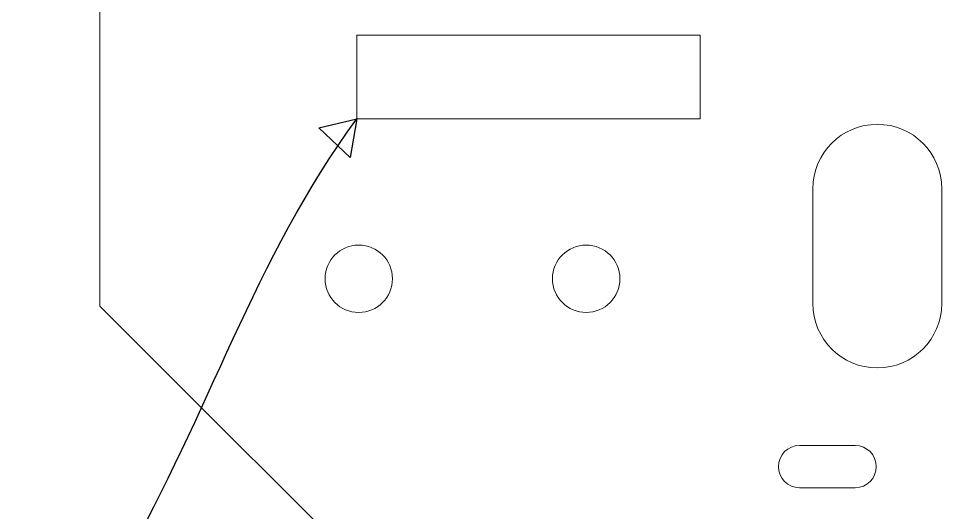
# Model space of a CAD drawing. Header units: inches. Extents: x -12 to 12, y -7.2 to 7.2.
# Drawn here: x 7.155 to 9.836, y -1.58 to -0.152 of the extents above; entities that cross this region are included whole.
import ezdxf

# ---------------------------------------------------------------- set-up
doc = ezdxf.new("R2010")
doc.units = ezdxf.units.IN
doc.header["$MEASUREMENT"] = 0
doc.layers.add('Layer 1', color=7, linetype='Continuous')

msp = doc.modelspace()

# ---------------------------------------------------------------- linework, layer by layer
at = {"layer": 'Layer 1', "lineweight": 20}
for points, knots in [([(8.3825, 6.4331), (8.3825, 6.4331), (7.3904, 5.441), (7.3904, 5.441), (7.3904, 5.441), (7.3904, 5.441), (7.3904, -0.9835), (7.3904, -0.9835), (7.3904, -0.9835), (7.3904, -0.9835), (8.2787, -1.8718), (8.2787, -1.8718), (8.2787, -1.8718), (8.332, -1.994), (8.454, -2.0796), (8.5959, -2.0796), (8.5959, -2.0796), (8.6928, -2.0796), (8.7803, -2.0397), (8.8431, -1.9755), (8.8431, -1.9755), (8.8431, -1.9755), (11.3898, -1.9749), (11.3898, -1.9749), (11.3898, -1.9749), (11.4526, -2.0395), (11.5404, -2.0796), (11.6375, -2.0796), (11.6375, -2.0796), (11.7342, -2.0796), (11.8215, -2.04), (11.8843, -1.9761), (11.8843, -1.9761), (11.9458, -1.9137), (11.9837, -1.828), (11.9837, -1.7335), (11.9837, -1.7335), (11.9837, -1.6381), (11.8831, -1.5776), (11.8826, -1.4892), (11.8826, -1.4892), (11.8826, -1.4892), (11.8825, -1.4891), (11.8825, -1.4891), (11.8825, -1.4891), (11.8825, -1.4891), (11.8825, 5.441), (11.8825, 5.441), (11.8825, 5.441), (11.8825, 5.441), (10.8903, 6.4331), (10.8903, 6.4331), (10.8903, 6.4331), (10.8903, 6.4331), (8.3825, 6.4331), (8.3825, 6.4331)], [0, 0, 0, 0, 0.066667, 0.066667, 0.066667, 0.066667, 0.133333, 0.133333, 0.133333, 0.133333, 0.2, 0.2, 0.2, 0.2, 0.266667, 0.266667, 0.266667, 0.266667, 0.333333, 0.333333, 0.333333, 0.333333, 0.4, 0.4, 0.4, 0.4, 0.466667, 0.466667, 0.466667, 0.466667, 0.533333, 0.533333, 0.533333, 0.533333, 0.6, 0.6, 0.6, 0.6, 0.666667, 0.666667, 0.666667, 0.666667, 0.733333, 0.733333, 0.733333, 0.733333, 0.8, 0.8, 0.8, 0.8, 0.866667, 0.866667, 0.866667, 0.866667, 1, 1, 1, 1]), ([(8.1325, -0.4419), (8.1325, -0.4419), (9.1246, -0.4419), (9.1246, -0.4419), (9.1246, -0.4419), (9.1246, -0.4419), (9.1246, -0.1997), (9.1246, -0.1997), (9.1246, -0.1997), (9.1246, -0.1997), (8.1325, -0.1997), (8.1325, -0.1997), (8.1325, -0.1997), (8.1325, -0.1997), (8.1325, -0.4419), (8.1325, -0.4419)], [0, 0, 0, 0, 0.2, 0.2, 0.2, 0.2, 0.4, 0.4, 0.4, 0.4, 0.6, 0.6, 0.6, 0.6, 1, 1, 1, 1]), ([(9.6366, -0.458), (9.7396, -0.458), (9.8225, -0.541), (9.8225, -0.6441), (9.8225, -0.6441), (9.8225, -0.6441), (9.8225, -0.9762), (9.8225, -0.9762), (9.8225, -0.9762), (9.8225, -1.0792), (9.7396, -1.1622), (9.6366, -1.1622), (9.6366, -1.1622), (9.5334, -1.1622), (9.4505, -1.0792), (9.4505, -0.9762), (9.4505, -0.9762), (9.4505, -0.9762), (9.4505, -0.6441), (9.4505, -0.6441), (9.4505, -0.6441), (9.4505, -0.541), (9.5334, -0.458), (9.6366, -0.458)], [0, 0, 0, 0, 0.142857, 0.142857, 0.142857, 0.142857, 0.285714, 0.285714, 0.285714, 0.285714, 0.428571, 0.428571, 0.428571, 0.428571, 0.571429, 0.571429, 0.571429, 0.571429, 0.714286, 0.714286, 0.714286, 0.714286, 1, 1, 1, 1]), ([(9.4119, -1.3864), (9.4119, -1.3864), (9.5725, -1.3864), (9.5725, -1.3864), (9.5725, -1.3864), (9.6063, -1.3864), (9.6336, -1.4137), (9.6336, -1.4476), (9.6336, -1.4476), (9.6336, -1.4813), (9.6063, -1.5086), (9.5725, -1.5086), (9.5725, -1.5086), (9.5725, -1.5086), (9.4119, -1.5086), (9.4119, -1.5086), (9.4119, -1.5086), (9.3781, -1.5086), (9.3509, -1.4813), (9.3509, -1.4476), (9.3509, -1.4476), (9.3509, -1.4137), (9.3781, -1.3864), (9.4119, -1.3864)], [0, 0, 0, 0, 0.142857, 0.142857, 0.142857, 0.142857, 0.285714, 0.285714, 0.285714, 0.285714, 0.428571, 0.428571, 0.428571, 0.428571, 0.571429, 0.571429, 0.571429, 0.571429, 0.714286, 0.714286, 0.714286, 0.714286, 1, 1, 1, 1])]:
    msp.add_open_spline(points, degree=3, knots=knots, dxfattribs=at)
at = {"layer": 'Layer 1', "lineweight": 25}
msp.add_open_spline([(6.117, -2.9097), (6.117, -2.9097), (6.117, -2.8502), (6.117, -2.8502), (6.117, -2.8502), (7.6114, -2.2302), (7.5351, -1.2612), (8.1325, -0.4419), (8.1325, -0.4419), (8.1325, -0.4419), (8.1137, -0.5537), (8.1137, -0.5537), (8.1137, -0.5537), (8.1137, -0.5537), (8.0225, -0.4678), (8.0225, -0.4678), (8.0225, -0.4678), (8.0225, -0.4678), (8.1325, -0.4419), (8.1325, -0.4419)], degree=3, knots=[0, 0, 0, 0, 0.166667, 0.166667, 0.166667, 0.166667, 0.333333, 0.333333, 0.333333, 0.333333, 0.5, 0.5, 0.5, 0.5, 0.666667, 0.666667, 0.666667, 0.666667, 1, 1, 1, 1], dxfattribs=at)
at = {"layer": 'Layer 1', "lineweight": 15}
for points in [[(8.2357, -0.9044), (8.2357, -0.8506), (8.1922, -0.807), (8.1382, -0.807), (8.1382, -0.807), (8.0846, -0.807), (8.0409, -0.8506), (8.0409, -0.9044), (8.0409, -0.9044), (8.0409, -0.9582), (8.0846, -1.0018), (8.1382, -1.0018), (8.1382, -1.0018), (8.1922, -1.0018), (8.2357, -0.9582), (8.2357, -0.9044)], [(8.8928, -0.9044), (8.8928, -0.8506), (8.8491, -0.807), (8.7954, -0.807), (8.7954, -0.807), (8.7416, -0.807), (8.6979, -0.8506), (8.6979, -0.9044), (8.6979, -0.9044), (8.6979, -0.9582), (8.7416, -1.0018), (8.7954, -1.0018), (8.7954, -1.0018), (8.8491, -1.0018), (8.8928, -0.9582), (8.8928, -0.9044)]]:
    msp.add_open_spline(points, degree=3, knots=[0, 0, 0, 0, 0.2, 0.2, 0.2, 0.2, 0.4, 0.4, 0.4, 0.4, 0.6, 0.6, 0.6, 0.6, 1, 1, 1, 1], dxfattribs=at)

doc.saveas('drawing.dxf')
